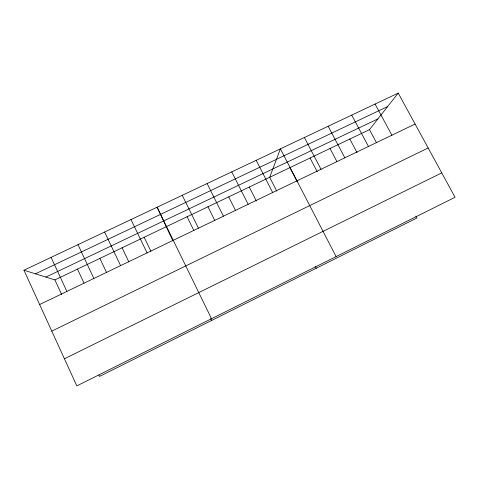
<?xml version="1.0" encoding="UTF-8"?>
<svg xmlns="http://www.w3.org/2000/svg" width="479" height="479" viewBox="0 0 479 479"><rect width="100%" height="100%" fill="white"/><g stroke="black" fill="none" stroke-linecap="round" stroke-linejoin="round"><path stroke-width="0.72" d="M23.95 270.216L54.893 279.892L369.471 129.641L398.223 93.1L455.05 197.27L76.826 385.9L23.95 270.216L398.223 93.1M64.431 358.777L441.74 172.877M51.786 331.115L428.16 147.975M39.637 304.536L415.095 124.037M45.87 277.066L377.919 118.9M35.422 273.802L387.637 106.554M375.075 104.051L391.888 135.192M369.471 129.641L376.524 142.796M415.826 216.101L416.862 218.035L99.494 376.422L98.884 375.093M351.724 115.104L368.471 146.454M349.814 139.03L357.017 152.585M328.163 126.252L344.844 157.813M330.007 148.49L336.845 161.471M304.387 137.503L320.996 169.273M310.057 158.022L317.206 171.727M336.102 256.594L280.401 148.855L269.689 177.302L276.784 191.163M289.945 167.626L297.07 181.409M315.242 266.246L316.266 268.24M256.187 160.309L272.653 192.516M249.272 187.055L256.343 200.994M231.758 171.871L248.146 204.299M228.699 196.881L235.405 210.233M207.102 183.541L223.418 216.185M207.964 206.778L214.814 220.55M182.224 195.318L198.45 228.19M187.073 216.759L193.893 230.603M211.514 318.727L157.106 207.197L172.805 240.745M210.706 318.445L211.676 320.433M144.149 237.261L150.909 251.271M130.989 219.562L147.047 252.9M122.109 247.787L128.839 261.881M104.614 232.04L120.588 265.617M99.883 258.403L106.583 272.581M77.987 244.643L93.866 278.467M77.484 269.102L83.993 283.035M51.103 257.367L66.886 291.436M54.893 279.892L61.683 294.579"/></g></svg>
